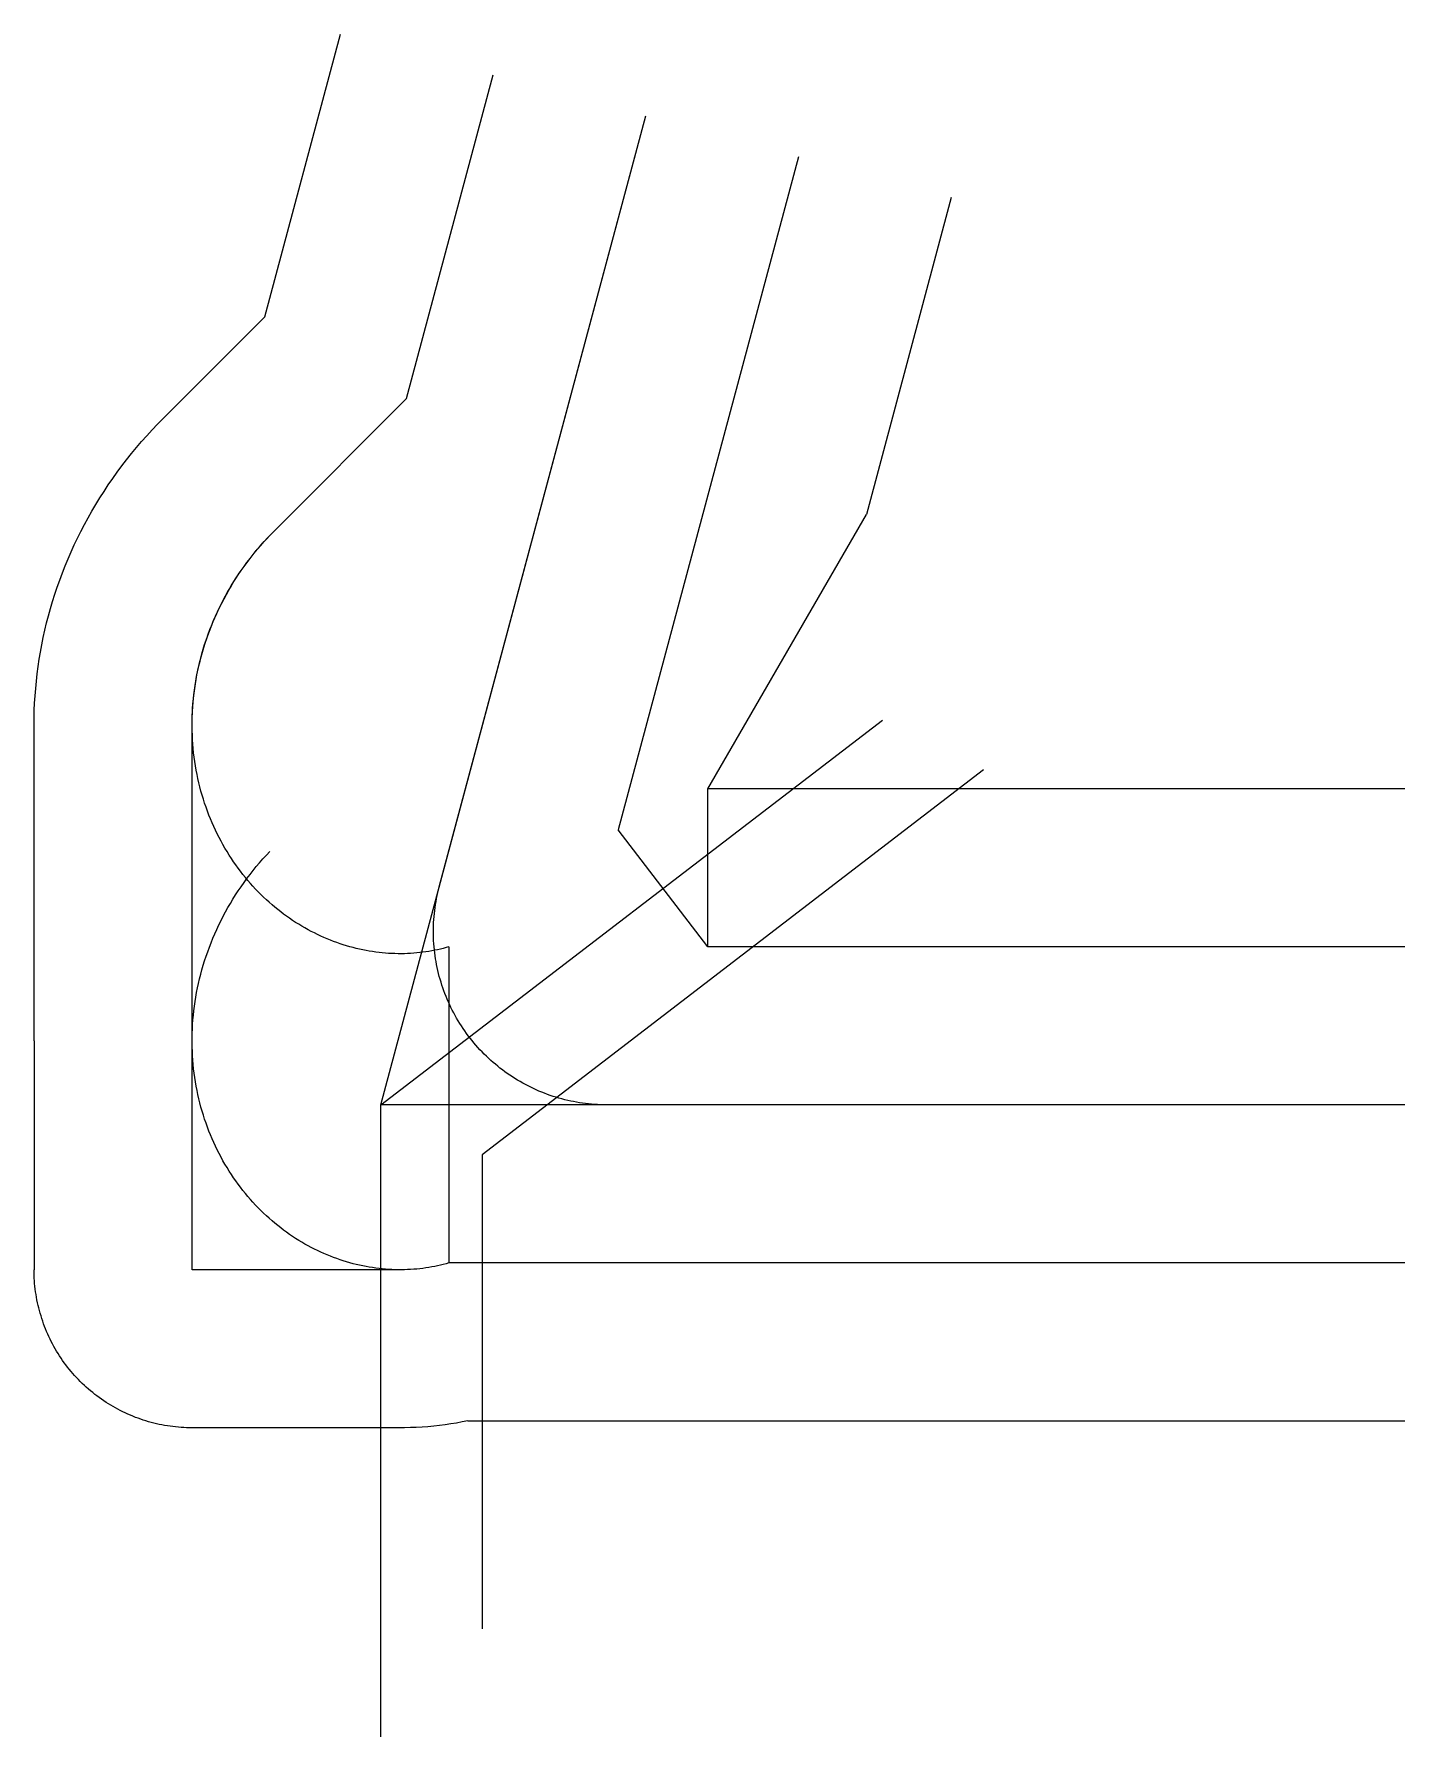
# Model space of a CAD drawing. Header units: metres. Extents: x -5080 to 15000, y -9260 to 15687.
import ezdxf

# ---------------------------------------------------------------- set-up
doc = ezdxf.new("R2010")
doc.units = ezdxf.units.M

msp = doc.modelspace()

# ---------------------------------------------------------------- linework, layer by layer
at = {"color": 1}
for p, q in [((-1700, 11544), (-590, 15687)), ((376, 10346), (1646, 15088)), ((0, 0), (3882, 14489)), ((6118, 13890), (3476, 4028)), ((8355, 13291), (7111, 8649)), ((-3191, 10053), (-1700, 11544)), ((-1554, 8416), (376, 10346)), ((4790, 4630), (7111, 8649)), ((-5080, 938), (-5080, 5568)), ((-2765, 938), (-2765, 5568)), ((15000, 4630), (4790, 4630)), ((4790, 2315), (4790, 4630)), ((4790, 2315), (3476, 4028)), ((998, 2315), (998, -2315)), ((15000, 2315), (4790, 2315)), ((-5080, 938), (-5080, -2416)), ((-5080, 938), (-5080, 938)), ((-2765, -2416), (-2765, 938)), ((-2765, 938), (-2765, 938)), ((15000, 0), (0, 0)), ((283, -2416), (-2765, -2416)), ((15000, -2315), (998, -2315)), ((283, -4731), (-2765, -4731)), ((1275, -4630), (15000, -4630))]:
    msp.add_line(p, q, dxfattribs=at)
for points in [[(15000, 0), (3308, 0), (3264, 0), (3220, 2), (3175, 3), (3131, 6), (3087, 10), (3043, 14), (2999, 19), (2955, 25), (2911, 31), (2868, 39), (2824, 47), (2781, 55), (2737, 65), (2694, 75), (2651, 86), (2609, 98), (2566, 111), (2524, 124), (2482, 138), (2440, 153), (2399, 169), (2357, 185), (2316, 202), (2276, 219), (2235, 238), (2195, 257), (2156, 277), (2117, 297), (2078, 318), (2039, 340), (2001, 363), (1963, 386), (1926, 410), (1889, 434), (1852, 459), (1816, 485), (1781, 511), (1745, 538), (1711, 566), (1677, 594), (1643, 623), (1610, 652), (1577, 682), (1545, 712), (1513, 744), (1482, 775), (1452, 807), (1422, 840), (1392, 873), (1364, 907), (1335, 941), (1308, 976), (1281, 1011), (1255, 1046), (1229, 1083), (1204, 1119), (1179, 1156), (1155, 1193), (1132, 1231), (1110, 1269), (1088, 1308), (1067, 1347), (1046, 1386), (1027, 1426), (1008, 1466), (989, 1506), (972, 1547), (955, 1588), (938, 1629), (923, 1670), (908, 1712), (894, 1754), (881, 1796), (868, 1839), (856, 1882), (845, 1924), (835, 1968), (825, 2011), (816, 2054), (808, 2098), (801, 2141), (794, 2185), (789, 2229), (784, 2273), (779, 2317), (776, 2361), (773, 2406), (771, 2450), (770, 2494), (770, 2539), (770, 2583), (771, 2627), (773, 2671), (776, 2716), (779, 2760), (784, 2804), (789, 2848), (794, 2892), (801, 2936), (808, 2979), (816, 3023), (825, 3066), (835, 3110), (845, 3153), (856, 3196), (856, 3196), (3882, 14489)], [(-5080, 5568), (-5079, 5674), (-5076, 5781), (-5071, 5887), (-5065, 5994), (-5056, 6101), (-5046, 6207), (-5034, 6314), (-5020, 6421), (-5004, 6528), (-4986, 6634), (-4966, 6741), (-4945, 6847), (-4921, 6954), (-4896, 7060), (-4868, 7165), (-4839, 7271), (-4808, 7376), (-4775, 7481), (-4740, 7585), (-4703, 7689), (-4664, 7793), (-4624, 7896), (-4581, 7998), (-4537, 8100), (-4491, 8202), (-4443, 8302), (-4393, 8402), (-4341, 8502), (-4288, 8600), (-4232, 8698), (-4175, 8795), (-4116, 8892), (-4055, 8987), (-3993, 9082), (-3928, 9175), (-3862, 9268), (-3794, 9360), (-3725, 9450), (-3654, 9540), (-3581, 9628), (-3506, 9716), (-3430, 9802), (-3352, 9887), (-3272, 9971), (-3191, 10053), (-3191, 10053)], [(-2765, 5568), (-2764, 5634), (-2762, 5700), (-2759, 5766), (-2755, 5832), (-2750, 5899), (-2744, 5965), (-2736, 6032), (-2727, 6099), (-2717, 6166), (-2706, 6232), (-2694, 6299), (-2680, 6366), (-2665, 6433), (-2649, 6499), (-2632, 6566), (-2614, 6633), (-2594, 6699), (-2573, 6765), (-2551, 6831), (-2528, 6897), (-2503, 6963), (-2477, 7028), (-2450, 7094), (-2422, 7159), (-2393, 7223), (-2362, 7287), (-2330, 7351), (-2297, 7415), (-2263, 7478), (-2227, 7541), (-2191, 7603), (-2153, 7665), (-2114, 7726), (-2073, 7787), (-2032, 7847), (-1989, 7907), (-1945, 7966), (-1901, 8025), (-1854, 8083), (-1807, 8140), (-1759, 8197), (-1709, 8253), (-1659, 8308), (-1607, 8363), (-1554, 8416), (-1554, 8416)], [(998, 2315), (957, 2303), (915, 2292), (874, 2282), (831, 2272), (789, 2264), (746, 2255), (703, 2248), (659, 2241), (615, 2235), (571, 2230), (526, 2225), (481, 2221), (436, 2218), (391, 2216), (345, 2214), (299, 2214), (253, 2214), (207, 2215), (160, 2217), (114, 2219), (67, 2223), (20, 2227), (-27, 2232), (-75, 2238), (-122, 2245), (-169, 2252), (-217, 2261), (-264, 2270), (-312, 2280), (-360, 2291), (-407, 2303), (-455, 2316), (-503, 2330), (-550, 2345), (-598, 2360), (-645, 2377), (-693, 2394), (-740, 2413), (-787, 2432), (-834, 2452), (-881, 2473), (-928, 2495), (-974, 2518), (-1020, 2541), (-1066, 2566), (-1112, 2591), (-1158, 2618), (-1203, 2645), (-1248, 2673), (-1292, 2703), (-1337, 2733), (-1381, 2764), (-1424, 2795), (-1467, 2828), (-1510, 2862), (-1552, 2896), (-1594, 2932), (-1636, 2968), (-1677, 3005), (-1717, 3043), (-1757, 3082), (-1797, 3121), (-1835, 3162), (-1874, 3203), (-1911, 3245), (-1949, 3288), (-1985, 3332), (-2021, 3376), (-2056, 3422), (-2091, 3468), (-2125, 3515), (-2158, 3562), (-2190, 3611), (-2222, 3660), (-2253, 3710), (-2283, 3760), (-2313, 3812), (-2341, 3864), (-2369, 3916), (-2396, 3970), (-2423, 4024), (-2448, 4079), (-2472, 4134), (-2496, 4190), (-2519, 4246), (-2540, 4303), (-2561, 4361), (-2581, 4419), (-2600, 4478), (-2618, 4538), (-2635, 4597), (-2651, 4658), (-2666, 4719), (-2680, 4780), (-2693, 4842), (-2705, 4904), (-2716, 4966), (-2725, 5029), (-2734, 5093), (-2742, 5156), (-2748, 5220), (-2754, 5285), (-2758, 5350), (-2761, 5414), (-2764, 5480), (-2765, 5545), (-2764, 5611), (-2763, 5677), (-2761, 5743), (-2757, 5809), (-2752, 5876), (-2746, 5942), (-2739, 6009), (-2731, 6075), (-2721, 6142), (-2710, 6209), (-2698, 6276), (-2685, 6343), (-2671, 6409), (-2655, 6476), (-2638, 6543), (-2620, 6609), (-2601, 6676), (-2581, 6742), (-2559, 6808), (-2536, 6874), (-2512, 6940), (-2487, 7005), (-2460, 7071), (-2432, 7136), (-2403, 7200), (-2373, 7265), (-2341, 7329), (-2309, 7393), (-2275, 7456), (-2240, 7519), (-2204, 7581), (-2166, 7643), (-2127, 7705), (-2088, 7766), (-2047, 7826), (-2004, 7886), (-1961, 7946), (-1916, 8004), (-1871, 8063), (-1824, 8120), (-1776, 8177), (-1727, 8233), (-1677, 8289), (-1625, 8343), (-1625, 8343)], [(0, -9260), (0, 0), (7346, 5637)], [(8828, 4906), (1482, -731), (1482, -7676)], [(998, -2315), (957, -2327), (915, -2338), (874, -2348), (831, -2358), (789, -2366), (746, -2375), (703, -2382), (659, -2389), (615, -2395), (571, -2400), (526, -2405), (481, -2409), (436, -2412), (391, -2414), (345, -2416), (299, -2416), (253, -2416), (207, -2415), (160, -2413), (114, -2411), (67, -2407), (20, -2403), (-27, -2398), (-75, -2392), (-122, -2385), (-169, -2378), (-217, -2369), (-264, -2360), (-312, -2350), (-360, -2339), (-407, -2327), (-455, -2314), (-503, -2300), (-550, -2285), (-598, -2270), (-645, -2253), (-693, -2236), (-740, -2217), (-787, -2198), (-834, -2178), (-881, -2157), (-928, -2135), (-974, -2112), (-1020, -2089), (-1066, -2064), (-1112, -2039), (-1158, -2012), (-1203, -1985), (-1248, -1957), (-1292, -1927), (-1337, -1897), (-1381, -1866), (-1424, -1835), (-1467, -1802), (-1510, -1768), (-1552, -1734), (-1594, -1698), (-1636, -1662), (-1677, -1625), (-1717, -1587), (-1757, -1548), (-1797, -1509), (-1835, -1468), (-1874, -1427), (-1911, -1385), (-1949, -1342), (-1985, -1298), (-2021, -1254), (-2056, -1208), (-2091, -1162), (-2125, -1115), (-2158, -1068), (-2190, -1019), (-2222, -970), (-2253, -920), (-2283, -870), (-2313, -818), (-2341, -766), (-2369, -714), (-2396, -660), (-2423, -606), (-2448, -551), (-2472, -496), (-2496, -440), (-2519, -384), (-2540, -327), (-2561, -269), (-2581, -211), (-2600, -152), (-2618, -92), (-2635, -33), (-2651, 28), (-2666, 89), (-2680, 150), (-2693, 212), (-2705, 274), (-2716, 336), (-2725, 399), (-2734, 463), (-2742, 526), (-2748, 590), (-2754, 655), (-2758, 720), (-2761, 784), (-2764, 850), (-2765, 915), (-2764, 981), (-2763, 1047), (-2761, 1113), (-2757, 1179), (-2752, 1246), (-2746, 1312), (-2739, 1379), (-2731, 1445), (-2721, 1512), (-2710, 1579), (-2698, 1646), (-2685, 1713), (-2671, 1779), (-2655, 1846), (-2638, 1913), (-2620, 1979), (-2601, 2046), (-2581, 2112), (-2559, 2178), (-2536, 2244), (-2512, 2310), (-2487, 2375), (-2460, 2441), (-2432, 2506), (-2403, 2570), (-2373, 2635), (-2341, 2699), (-2309, 2763), (-2275, 2826), (-2240, 2889), (-2204, 2951), (-2166, 3013), (-2127, 3075), (-2088, 3136), (-2047, 3196), (-2004, 3256), (-1961, 3316), (-1916, 3374), (-1871, 3433), (-1824, 3490), (-1776, 3547), (-1727, 3603), (-1677, 3659), (-1625, 3713), (-1625, 3713)], [(-2765, -4731), (-2805, -4731), (-2845, -4730), (-2886, -4728), (-2926, -4726), (-2966, -4722), (-3007, -4719), (-3047, -4714), (-3087, -4709), (-3127, -4703), (-3167, -4696), (-3206, -4689), (-3246, -4681), (-3285, -4672), (-3325, -4663), (-3364, -4652), (-3403, -4642), (-3441, -4630), (-3480, -4618), (-3518, -4605), (-3556, -4592), (-3594, -4578), (-3632, -4563), (-3669, -4547), (-3706, -4531), (-3743, -4514), (-3779, -4497), (-3816, -4479), (-3851, -4460), (-3887, -4441), (-3922, -4421), (-3957, -4401), (-3991, -4380), (-4025, -4358), (-4059, -4336), (-4092, -4313), (-4125, -4289), (-4158, -4265), (-4190, -4241), (-4221, -4215), (-4253, -4190), (-4283, -4163), (-4314, -4137), (-4343, -4109), (-4373, -4082), (-4402, -4053), (-4430, -4024), (-4458, -3995), (-4485, -3965), (-4512, -3935), (-4538, -3904), (-4564, -3873), (-4589, -3842), (-4613, -3809), (-4637, -3777), (-4661, -3744), (-4684, -3711), (-4706, -3677), (-4728, -3643), (-4749, -3609), (-4769, -3574), (-4789, -3539), (-4809, -3503), (-4827, -3467), (-4845, -3431), (-4863, -3395), (-4879, -3358), (-4896, -3321), (-4911, -3283), (-4926, -3246), (-4940, -3208), (-4953, -3170), (-4966, -3132), (-4978, -3093), (-4990, -3054), (-5001, -3015), (-5011, -2976), (-5020, -2937), (-5029, -2898), (-5037, -2858), (-5044, -2818), (-5051, -2778), (-5057, -2738), (-5062, -2698), (-5067, -2658), (-5071, -2618), (-5074, -2578), (-5076, -2537), (-5078, -2497), (-5079, -2457), (-5080, -2416)], [(998, -2315), (957, -2327), (915, -2338), (874, -2348), (831, -2358), (789, -2366), (746, -2375), (703, -2382), (659, -2389), (615, -2395), (571, -2400), (526, -2405), (481, -2409), (436, -2412), (391, -2414), (345, -2416), (299, -2416), (283, -2416)], [(1275, -4630), (1192, -4646), (1110, -4661), (1026, -4675), (942, -4687), (858, -4698), (774, -4707), (689, -4715), (603, -4721), (518, -4726), (432, -4729), (345, -4731), (283, -4731)]]:
    msp.add_lwpolyline(points, dxfattribs=at)

doc.saveas('drawing.dxf')
